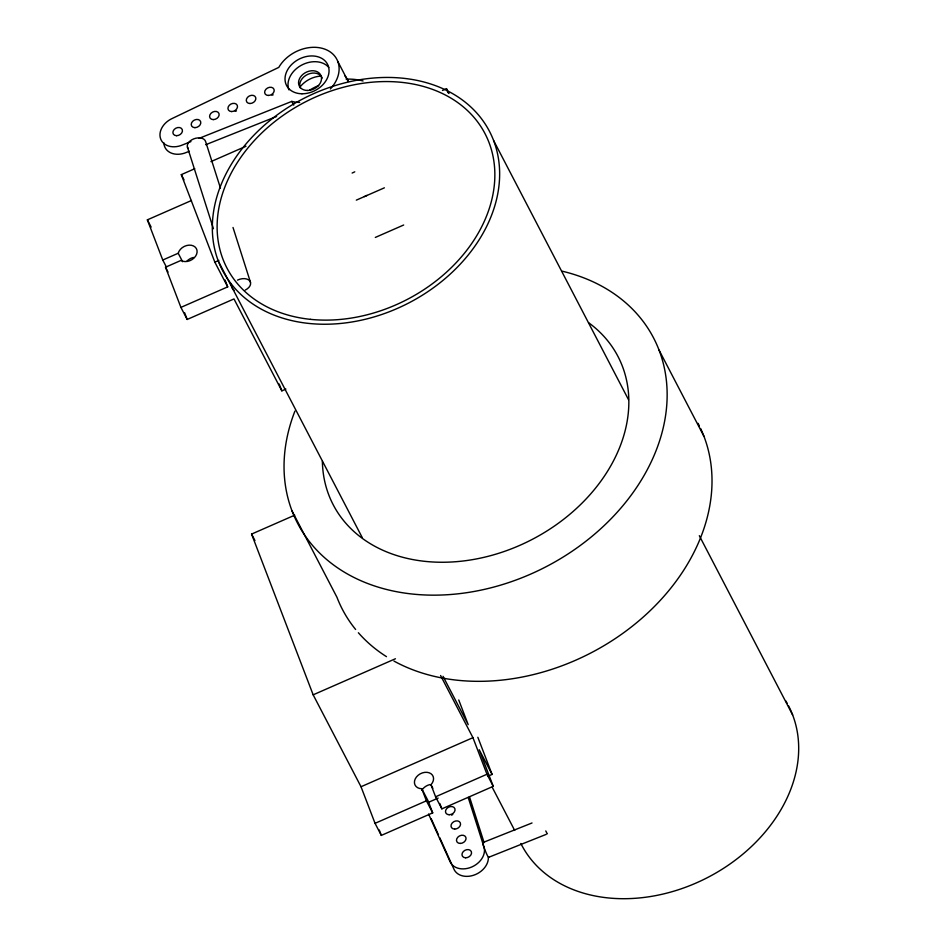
<?xml version="1.0" encoding="UTF-8"?>
<svg xmlns="http://www.w3.org/2000/svg" width="946" height="946" viewBox="0 0 946 946"><rect width="100%" height="100%" fill="white"/><g stroke="black" fill="none" stroke-linecap="round" stroke-linejoin="round"><path stroke-width="1.42" d="M191.482 200.505L147.363 219.85L162.759 260.032L178.215 253.256A10.039 7.663 -27.5 0 1 191.329 245.274A10.039 7.663 -27.5 0 1 195.538 256.271A10.039 7.663 -27.5 0 1 180.97 260.434L165.515 267.21L180.911 307.391L227.702 286.875L214.848 262.172L181.301 174.632L194.77 168.719M210.934 161.624L245.972 146.263M442.456 90.449L446.465 88.699L448.972 93.524M214.848 262.172L218.881 260.398M356.311 200.138L384.383 187.828M180.911 307.391L187.19 319.452L233.981 298.936L281.837 390.852L285.893 389.078M375.314 237.434L403.682 225.006M488.041 776.205L492.086 774.431L479.22 749.729L493.244 786.327L441.865 808.854L435.586 796.792L430.962 784.707A10.039 7.663 -27.5 0 0 429.248 772.811A10.039 7.663 -27.5 0 0 415.199 778.972A10.039 7.663 -27.5 0 0 421.786 788.728L428.065 800.789L432.7 812.874L381.321 835.401L375.042 823.339L361.017 786.741L313.161 694.825L251.577 534.088L294.726 515.168M313.161 694.825L395.428 658.759M361.017 786.741L472.941 737.667L486.965 774.254L493.244 786.327M375.042 823.339L426.41 800.813L432.7 812.874M435.586 796.792L486.965 774.254M428.704 802.22L438.14 798.081M190.938 141.593L182.755 144.856A18.565 14.178 -27.5 0 1 160.702 139.027A18.565 14.178 -27.5 0 1 172.586 118.309L278.786 67.391A33.618 25.672 -27.5 0 1 325.814 49.535A33.618 25.672 -27.5 0 1 330.379 88.936M199.109 138.341L291.817 101.388A33.618 25.672 -27.5 0 0 299.646 102.416M189.366 151.242L186.646 152.33A18.565 14.178 -27.5 0 1 163.847 142.799M205.731 144.714L276.61 116.464M482.697 842.638L532.03 822.973M488.668 857.301L546.22 834.36M659.09 350.162L703.954 436.343M493.599 140.493A150.509 114.963 -27.5 0 1 322.882 324.23A150.509 114.963 -27.5 0 1 251.447 137.797A150.509 114.963 -27.5 0 1 493.599 140.493L628.475 399.59M699.319 535.684L792.653 714.963M337.769 61.384L348.234 81.486A33.618 25.672 -27.5 0 0 344.805 75.727M291.817 101.388L293.757 105.124M443.035 676.319L468.187 724.624L458.739 699.969M181.301 174.632L184.009 179.823M440.6 675.527L472.941 737.667M218.36 261.191L362.093 537.293M492.204 787.238L514.683 830.422M178.215 253.256L182.613 261.699M147.363 219.85L151.135 227.087M162.759 260.032L166.531 267.269M165.515 267.21L168.021 272.034M292.101 511.088L336.953 597.257A200.682 153.276 -27.5 0 0 355.613 629.457M430.962 784.707L432.842 788.325M251.577 534.088L254.947 540.556M431.234 818.798L438.506 834.94M439.724 837.636L453.678 868.594A18.565 14.178 -27.5 0 0 473.485 875.287A18.565 14.178 -27.5 0 0 488.373 857.395M428.562 814.021L449.799 861.12A18.565 14.178 -27.5 0 0 471.853 866.95A18.565 14.178 -27.5 0 0 483.737 846.232L468.223 797.537M446.465 88.699L448.002 92.708M477.848 737.277L492.086 774.431M279.212 384.017L281.837 390.852M439.807 803.485L441.865 808.854M421.786 788.728L426.41 800.813M225.077 280.04L227.702 286.875M184.624 312.759L187.19 319.452M379.24 829.985L381.321 835.401M469.441 796.662L484.08 842.579M220.442 188.065L205.637 141.616A9.519 6.09 -17.7 0 0 193.753 138.861A9.519 6.09 -17.7 0 0 188.136 148.498M233.012 227.478L250.501 282.369M187.414 147.068L213.429 228.707M230.93 283.599L232.278 287.821M788.538 705.834A150.509 114.963 -27.5 0 1 707.241 877.722A150.509 114.963 -27.5 0 1 520.856 843.501M785.712 700.809A150.509 114.963 -27.5 0 1 787.167 703.304M488.668 856.828A7.946 0.674 68.3 0 1 484.931 849.898A7.946 0.674 68.3 0 1 483.276 843.17M547.403 833.804A7.946 0.674 68.3 0 1 545.783 830.931M700.596 428.455A200.682 153.276 -27.5 0 1 628.333 629.291A200.682 153.276 -27.5 0 1 393.95 661.065M386.476 656.654A200.682 153.276 -27.5 0 1 358.38 632.744M698.03 423.311A200.682 153.276 -27.5 0 1 699.342 425.877M562.326 271.218A200.682 153.276 -27.5 0 1 650.02 464.332A200.682 153.276 -27.5 0 1 404.119 592.988A200.682 153.276 -27.5 0 1 294.916 411.12M588.578 322.681A160.548 122.625 -27.5 0 1 532.243 539.386A160.548 122.625 -27.5 0 1 322.373 461.293M237.493 280.122A9.519 6.09 -17.7 0 1 249.779 280.938A9.519 6.09 -17.7 0 1 245.286 290.067M234.289 290.398A9.519 6.09 -17.7 0 1 232.172 286.2M299.634 87.505A23.082 17.631 -27.5 0 1 321.167 76.07M288.92 89.858A23.082 17.631 -27.5 0 1 301.005 65.451A23.082 17.631 -27.5 0 1 328.77 67.391M300.213 87.73A12.038 9.2 -27.5 0 1 307.923 74.285A12.038 9.2 -27.5 0 1 322.231 78.069M235.235 111.321A5.014 3.831 -27.5 0 1 236.465 110.93M271.928 95.227A5.014 3.831 -27.5 0 1 273.169 94.837M367.024 195.384A61.206 46.744 -27.5 0 1 364.387 196.591M354.762 171.829A61.206 46.744 -27.5 0 1 352.137 173.047M309.531 90.177A61.206 46.744 -27.5 0 1 318.589 85.495M346.118 79.121A61.206 46.744 -27.5 0 1 363.075 80.966M186.847 261.226A10.039 7.663 -27.5 0 1 193.54 257.454M451.644 815.145A5.014 3.831 -27.5 0 1 452.779 814.506M421.833 790.336A10.039 7.663 -27.5 0 1 429.992 784.589M310.454 319.346A145.495 111.131 -27.5 0 0 492.369 153.358A145.495 111.131 -27.5 0 0 265.117 129.815A145.495 111.131 -27.5 0 0 310.454 319.346M176.571 135.692A5.014 3.831 -27.5 0 0 182.259 129.567A5.014 3.831 -27.5 0 0 174.182 129.484A5.014 3.831 -27.5 0 0 176.571 135.692M268.309 95.463A5.014 3.831 -27.5 0 0 274.009 89.338A5.014 3.831 -27.5 0 0 265.932 89.255A5.014 3.831 -27.5 0 0 268.309 95.463M249.969 103.516A5.014 3.831 -27.5 0 0 255.657 97.391A5.014 3.831 -27.5 0 0 247.58 97.296A5.014 3.831 -27.5 0 0 249.969 103.516M301.963 93.772A23.082 17.631 -27.5 0 0 328.132 65.605A23.082 17.631 -27.5 0 0 291.001 65.191A23.082 17.631 -27.5 0 0 301.963 93.772M307.379 90.473A12.038 9.2 -27.5 0 0 321.037 75.775A12.038 9.2 -27.5 0 0 301.656 75.562A12.038 9.2 -27.5 0 0 307.379 90.473M194.911 127.651A5.014 3.831 -27.5 0 0 200.611 121.526A5.014 3.831 -27.5 0 0 192.535 121.431A5.014 3.831 -27.5 0 0 194.911 127.651M213.264 119.598A5.014 3.831 -27.5 0 0 218.952 113.473A5.014 3.831 -27.5 0 0 210.887 113.39A5.014 3.831 -27.5 0 0 213.264 119.598M231.616 111.557A5.014 3.831 -27.5 0 0 237.304 105.432A5.014 3.831 -27.5 0 0 229.239 105.337A5.014 3.831 -27.5 0 0 231.616 111.557M465.669 857.797A5.014 3.831 -27.5 0 0 471.356 851.672A5.014 3.831 -27.5 0 0 463.28 851.577A5.014 3.831 -27.5 0 0 465.669 857.797M460.17 843.442A5.014 3.831 -27.5 0 0 465.858 837.316A5.014 3.831 -27.5 0 0 457.781 837.222A5.014 3.831 -27.5 0 0 460.17 843.442M454.671 829.086A5.014 3.831 -27.5 0 0 460.359 822.961A5.014 3.831 -27.5 0 0 452.283 822.878A5.014 3.831 -27.5 0 0 454.671 829.086M449.173 814.743A5.014 3.831 -27.5 0 0 454.86 808.617A5.014 3.831 -27.5 0 0 446.784 808.523A5.014 3.831 -27.5 0 0 449.173 814.743"/></g></svg>
